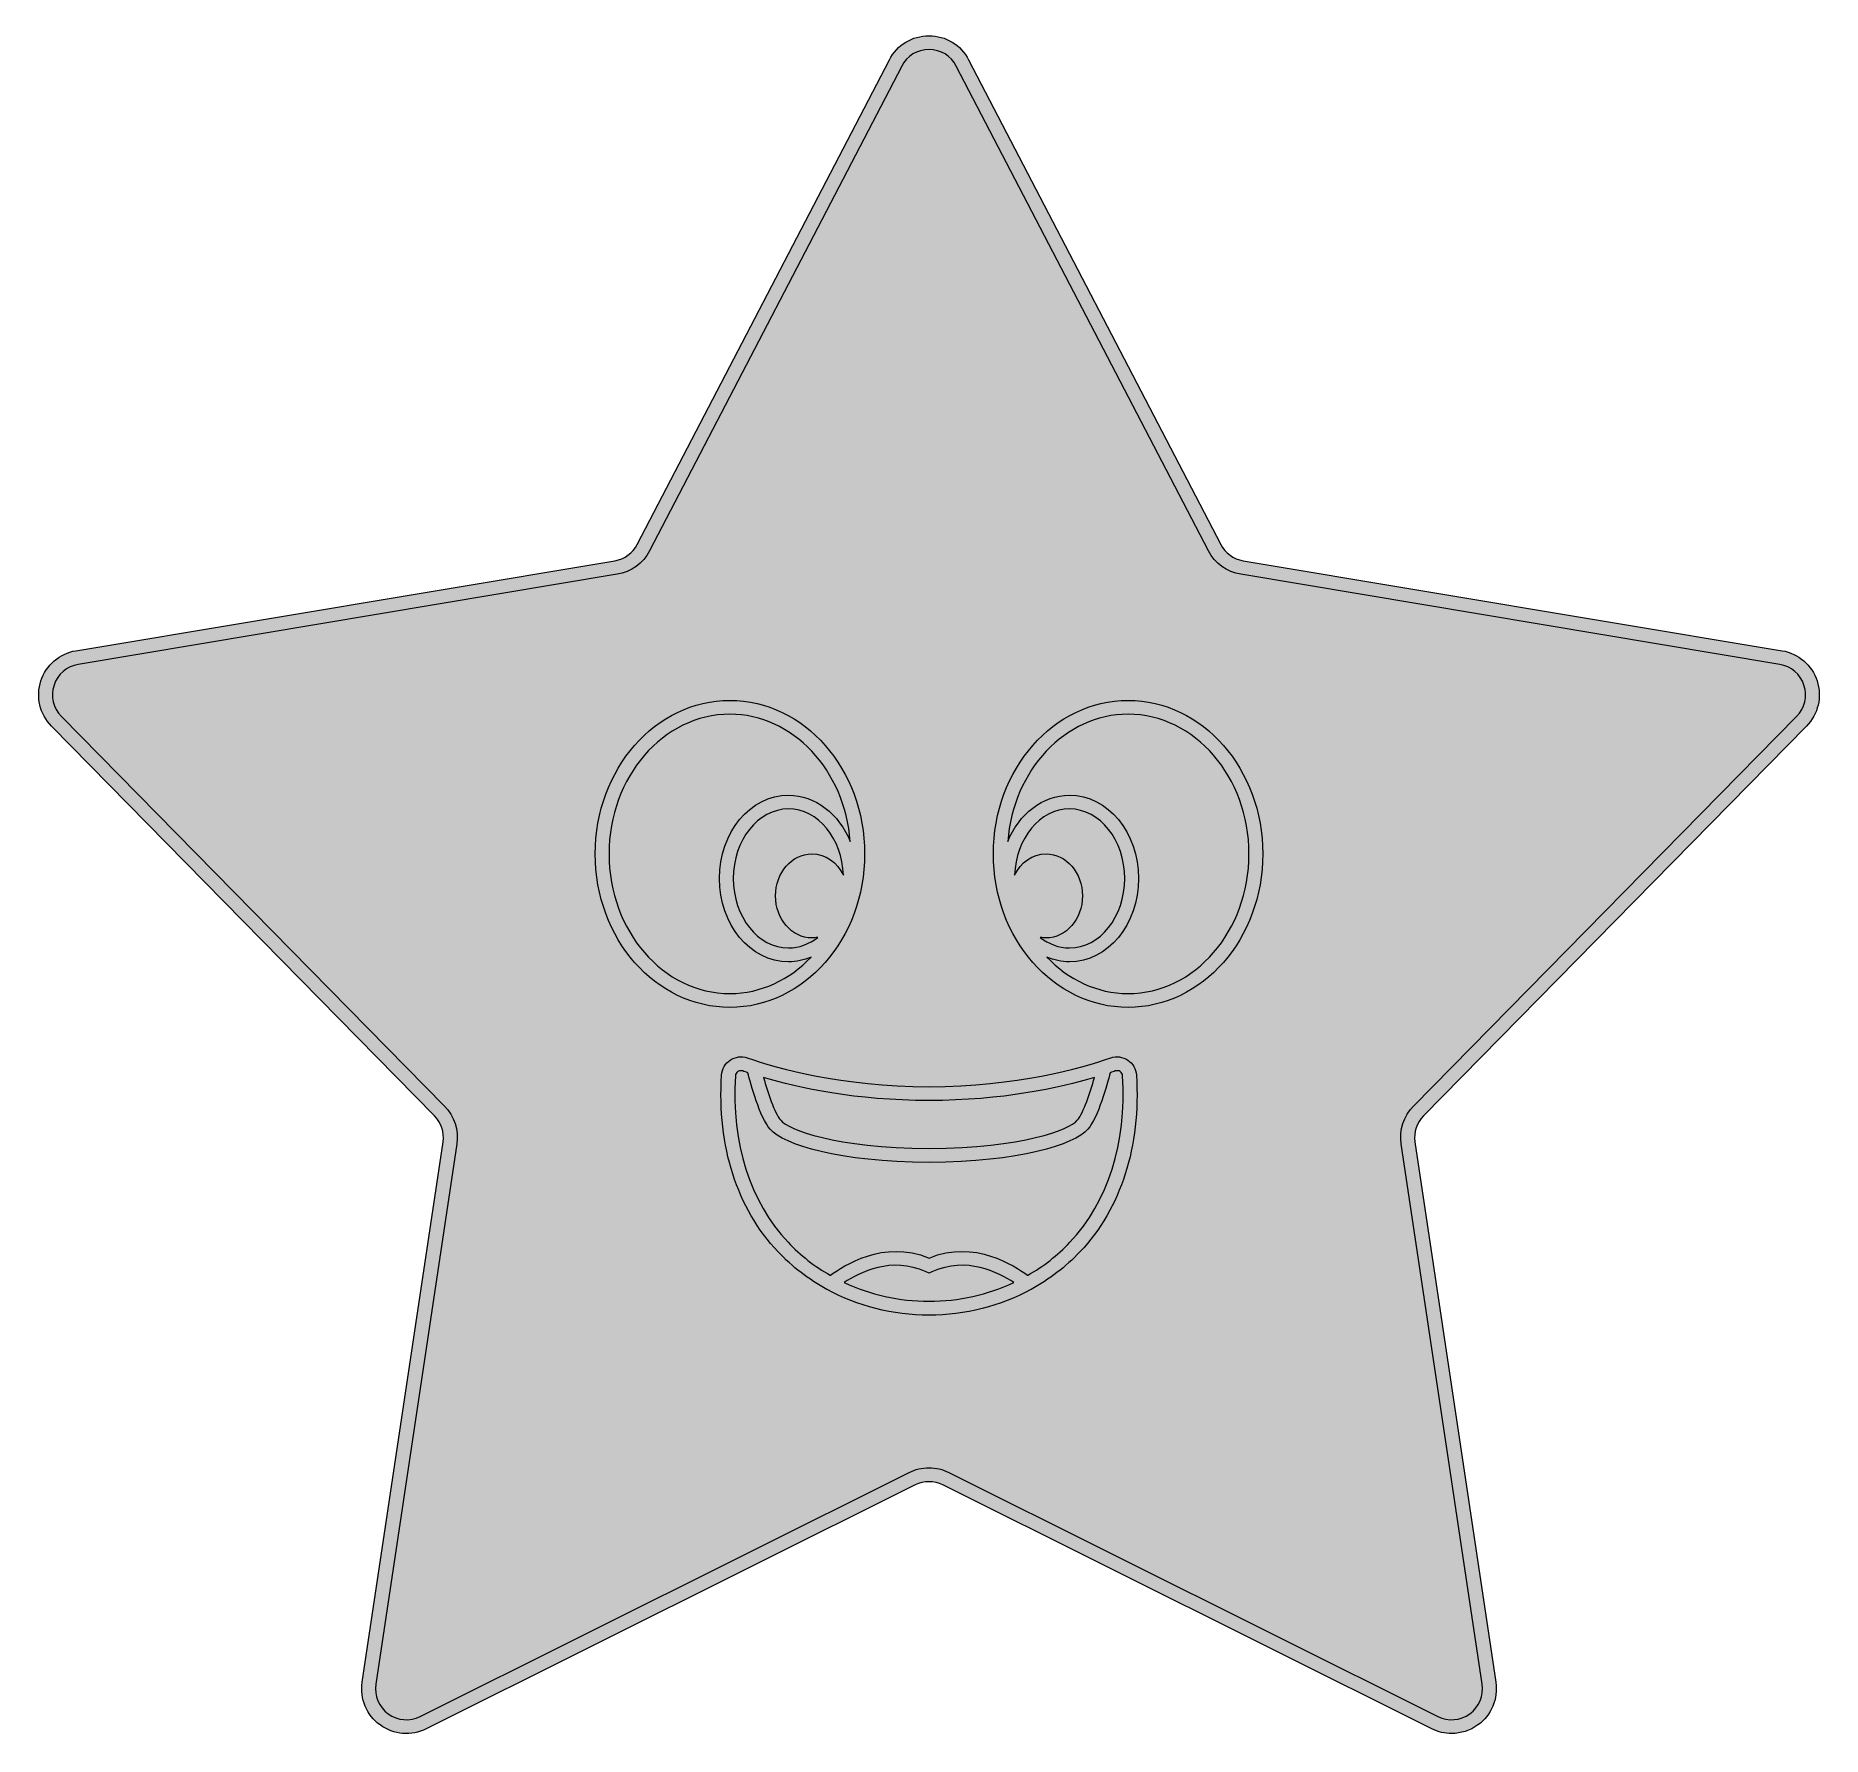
# Model space of a CAD drawing. Header units: inches. Extents: x 0.39 to 3.61, y -3.38 to -0.31.
import ezdxf

# ---------------------------------------------------------------- set-up
doc = ezdxf.new("R2010")
doc.units = ezdxf.units.IN
doc.header["$MEASUREMENT"] = 0
doc.layers.add('Engrave', color=7, linetype='Continuous', lineweight=0)

msp = doc.modelspace()

# ---------------------------------------------------------------- hatches: boundary and pattern name
at = {"layer": 'Engrave', "true_color": 0xf8e0c5, "transparency": 33554687}
h = msp.add_hatch(color=254, dxfattribs=at)
h.dxf.hatch_style = 2
edge = h.paths.add_edge_path()
edge.add_spline(control_points=[(3.5847, -1.5603), (3.6059, -1.5388), (3.6133, -1.5076), (3.6039, -1.4788), (3.5946, -1.4501), (3.5703, -1.4292), (3.5406, -1.4242), (3.5406, -1.4242), (2.5672, -1.2616), (2.5672, -1.2616), (2.55, -1.2587), (2.535, -1.2478), (2.527, -1.2324), (2.527, -1.2324), (2.0715, -0.3569), (2.0715, -0.3569), (2.0576, -0.3302), (2.0302, -0.3135), (2, -0.3135), (1.9698, -0.3135), (1.9424, -0.3302), (1.9285, -0.3569), (1.9285, -0.3569), (1.473, -1.2324), (1.473, -1.2324), (1.465, -1.2478), (1.45, -1.2587), (1.4328, -1.2616), (1.4328, -1.2616), (0.4594, -1.4242), (0.4594, -1.4242), (0.4297, -1.4292), (0.4054, -1.4501), (0.3961, -1.4788), (0.3867, -1.5075), (0.3941, -1.5388), (0.4152, -1.5603), (0.4152, -1.5603), (1.1071, -2.264), (1.1071, -2.264), (1.1193, -2.2764), (1.125, -2.2941), (1.1225, -2.3112), (1.1225, -2.3112), (0.9764, -3.2872), (0.9764, -3.2872), (0.9719, -3.3171), (0.9843, -3.3467), (1.0087, -3.3644), (1.0331, -3.3821), (1.0651, -3.3848), (1.0921, -3.3713), (1.0921, -3.3713), (1.9752, -2.9308), (1.9752, -2.9308), (1.9906, -2.9231), (2.0095, -2.9231), (2.0248, -2.9308), (2.0248, -2.9308), (2.9079, -3.3713), (2.9079, -3.3713), (2.9194, -3.377), (2.9317, -3.3798), (2.9439, -3.3798), (2.9606, -3.3798), (2.9772, -3.3746), (2.9913, -3.3644), (3.0157, -3.3467), (3.0281, -3.3171), (3.0236, -3.2872), (3.0236, -3.2872), (2.8775, -2.3112), (2.8775, -2.3112), (2.875, -2.2941), (2.8807, -2.2764), (2.8929, -2.264), (2.8929, -2.264), (3.5847, -1.5603), (3.5847, -1.5603)], knot_values=[0, 0, 0, 0, 1, 1, 1, 2, 2, 2, 3, 3, 3, 4, 4, 4, 5, 5, 5, 6, 6, 6, 7, 7, 7, 8, 8, 8, 9, 9, 9, 10, 10, 10, 11, 11, 11, 12, 12, 12, 13, 13, 13, 14, 14, 14, 15, 15, 15, 16, 16, 16, 17, 17, 17, 18, 18, 18, 19, 19, 19, 20, 20, 20, 21, 21, 21, 22, 22, 22, 23, 23, 23, 24, 24, 24, 25, 25, 25, 26, 26, 26, 26], degree=3, periodic=0)
at = {"layer": 'Engrave', "true_color": 0x333333, "transparency": 33554687}
h = msp.add_hatch(color=250, dxfattribs=at)
h.dxf.hatch_style = 2
edge = h.paths.add_edge_path()
edge.add_spline(control_points=[(2.2544, -2.4927), (2.2322, -2.5162), (2.2065, -2.5362), (2.1783, -2.5523), (2.1783, -2.5523), (2.1781, -2.5521), (2.1781, -2.5521), (2.1544, -2.5357), (2.0832, -2.4864), (2, -2.5211), (1.9168, -2.4864), (1.8456, -2.5357), (1.822, -2.5521), (1.822, -2.5521), (1.8217, -2.5523), (1.8217, -2.5523), (1.7935, -2.5362), (1.7678, -2.5162), (1.7456, -2.4927), (1.676, -2.4188), (1.643, -2.3148), (1.6503, -2.1921), (1.6505, -2.1889), (1.6522, -2.1861), (1.6548, -2.1843), (1.6565, -2.1832), (1.6584, -2.1827), (1.6603, -2.1827), (1.6614, -2.1827), (1.6625, -2.1828), (1.6636, -2.1832), (1.6666, -2.1843), (1.6698, -2.1853), (1.673, -2.1864), (1.6782, -2.2075), (1.694, -2.2662), (1.7133, -2.2885), (1.7377, -2.3167), (1.8378, -2.3475), (2.0001, -2.3485), (2.1622, -2.3475), (2.2623, -2.3167), (2.2867, -2.2885), (2.306, -2.2662), (2.3218, -2.2075), (2.327, -2.1864), (2.3302, -2.1853), (2.3335, -2.1843), (2.3364, -2.1832), (2.3394, -2.1822), (2.3426, -2.1826), (2.3452, -2.1843), (2.3478, -2.1861), (2.3495, -2.1889), (2.3497, -2.1921), (2.357, -2.3148), (2.324, -2.4188), (2.2544, -2.4927)], knot_values=[0, 0, 0, 0, 1, 1, 1, 2, 2, 2, 3, 3, 3, 4, 4, 4, 5, 5, 5, 6, 6, 6, 7, 7, 7, 8, 8, 8, 9, 9, 9, 10, 10, 10, 11, 11, 11, 12, 12, 12, 13, 13, 13, 14, 14, 14, 15, 15, 15, 16, 16, 16, 17, 17, 17, 18, 18, 18, 19, 19, 19, 19], degree=3, periodic=0)
edge = h.paths.add_edge_path()
edge.add_spline(control_points=[(2, -2.5992), (1.9461, -2.5992), (1.8937, -2.5873), (1.8469, -2.5654), (1.8748, -2.5474), (1.9319, -2.5174), (1.9948, -2.5461), (1.9948, -2.5461), (2, -2.5485), (2, -2.5485), (2, -2.5485), (2.0052, -2.5461), (2.0052, -2.5461), (2.0681, -2.5174), (2.1252, -2.5474), (2.1531, -2.5654), (2.1063, -2.5873), (2.0539, -2.5992), (2, -2.5992)], knot_values=[0, 0, 0, 0, 1, 1, 1, 2, 2, 2, 3, 3, 3, 4, 4, 4, 5, 5, 5, 6, 6, 6, 6], degree=3, periodic=0)
edge = h.paths.add_edge_path()
edge.add_spline(control_points=[(1.9999, -2.2366), (2.1323, -2.2366), (2.2351, -2.214), (2.2988, -2.1953), (2.2915, -2.2217), (2.2795, -2.2586), (2.2678, -2.2722), (2.2537, -2.2885), (2.1696, -2.3224), (2.0001, -2.3235), (1.8304, -2.3224), (1.7463, -2.2885), (1.7322, -2.2722), (1.7205, -2.2587), (1.7085, -2.2218), (1.7012, -2.1953), (1.7649, -2.214), (1.8675, -2.2366), (1.9999, -2.2366)], knot_values=[0, 0, 0, 0, 1, 1, 1, 2, 2, 2, 3, 3, 3, 4, 4, 4, 5, 5, 5, 6, 6, 6, 6], degree=3, periodic=0)
edge = h.paths.add_edge_path()
edge.add_spline(control_points=[(2.359, -2.1635), (2.3498, -2.1574), (2.3385, -2.156), (2.3281, -2.1597), (2.2738, -2.1787), (2.1591, -2.2108), (2, -2.2116), (1.8409, -2.2108), (1.7262, -2.1787), (1.6719, -2.1597), (1.6615, -2.156), (1.6502, -2.1574), (1.641, -2.1635), (1.6317, -2.1697), (1.626, -2.1795), (1.6254, -2.1906), (1.6176, -2.3204), (1.6529, -2.4308), (1.7274, -2.5098), (1.753, -2.537), (1.7829, -2.5598), (1.8157, -2.5777), (1.8157, -2.5777), (1.8159, -2.5779), (1.8159, -2.5779), (1.871, -2.6079), (1.9344, -2.6242), (2, -2.6242), (2.0655, -2.6242), (2.1289, -2.6079), (2.1839, -2.578), (2.184, -2.5779), (2.1842, -2.5779), (2.1843, -2.5778), (2.2171, -2.5597), (2.247, -2.537), (2.2726, -2.5099), (2.3471, -2.4308), (2.3824, -2.3204), (2.3746, -2.1906), (2.374, -2.1795), (2.3683, -2.1697), (2.359, -2.1635)], knot_values=[0, 0, 0, 0, 1, 1, 1, 2, 2, 2, 3, 3, 3, 4, 4, 4, 5, 5, 5, 6, 6, 6, 7, 7, 7, 8, 8, 8, 9, 9, 9, 10, 10, 10, 11, 11, 11, 12, 12, 12, 13, 13, 13, 14, 14, 14, 14], degree=3, periodic=0)
edge = h.paths.add_edge_path()
edge.add_spline(control_points=[(2.3596, -2.0434), (2.3032, -2.0434), (2.2518, -2.0184), (2.213, -1.9777), (2.2258, -1.983), (2.2395, -1.9861), (2.2538, -1.9861), (2.3226, -1.9861), (2.3785, -1.9186), (2.3785, -1.8356), (2.3785, -1.7526), (2.3226, -1.6851), (2.2538, -1.6851), (2.2049, -1.6851), (2.1626, -1.7193), (2.1422, -1.7689), (2.152, -1.6402), (2.2457, -1.5389), (2.3596, -1.5389), (2.48, -1.5389), (2.5779, -1.6521), (2.5779, -1.7912), (2.5779, -1.9303), (2.48, -2.0434), (2.3596, -2.0434)], knot_values=[0, 0, 0, 0, 1, 1, 1, 2, 2, 2, 3, 3, 3, 4, 4, 4, 5, 5, 5, 6, 6, 6, 7, 7, 7, 8, 8, 8, 8], degree=3, periodic=0)
edge = h.paths.add_edge_path()
edge.add_spline(control_points=[(2.201, -1.9419), (2.2045, -1.9425), (2.208, -1.9429), (2.2115, -1.9429), (2.2478, -1.9429), (2.2772, -1.909), (2.2772, -1.8671), (2.2772, -1.8252), (2.2478, -1.7912), (2.2115, -1.7912), (2.187, -1.7912), (2.1656, -1.8068), (2.1544, -1.8298), (2.1568, -1.7633), (2.2004, -1.71), (2.2538, -1.71), (2.3088, -1.71), (2.3535, -1.7664), (2.3535, -1.8356), (2.3535, -1.9048), (2.3088, -1.9611), (2.2538, -1.9611), (2.2344, -1.9611), (2.2164, -1.954), (2.201, -1.9419)], knot_values=[0, 0, 0, 0, 1, 1, 1, 2, 2, 2, 3, 3, 3, 4, 4, 4, 5, 5, 5, 6, 6, 6, 7, 7, 7, 8, 8, 8, 8], degree=3, periodic=0)
edge = h.paths.add_edge_path()
edge.add_spline(control_points=[(2.3596, -1.5139), (2.2254, -1.5139), (2.1162, -1.6383), (2.1162, -1.7912), (2.1162, -1.9441), (2.2254, -2.0685), (2.3596, -2.0685), (2.4938, -2.0685), (2.6029, -1.9441), (2.6029, -1.7912), (2.6029, -1.6383), (2.4938, -1.5139), (2.3596, -1.5139)], knot_values=[0, 0, 0, 0, 1, 1, 1, 2, 2, 2, 3, 3, 3, 4, 4, 4, 4], degree=3, periodic=0)
edge = h.paths.add_edge_path()
edge.add_spline(control_points=[(1.4221, -1.7912), (1.4221, -1.6521), (1.52, -1.5389), (1.6404, -1.5389), (1.7543, -1.5389), (1.848, -1.6402), (1.8578, -1.7689), (1.8374, -1.7193), (1.7951, -1.6851), (1.7462, -1.6851), (1.6774, -1.6851), (1.6215, -1.7526), (1.6215, -1.8356), (1.6215, -1.9186), (1.6774, -1.9861), (1.7462, -1.9861), (1.7605, -1.9861), (1.7742, -1.983), (1.787, -1.9777), (1.7482, -2.0184), (1.6968, -2.0434), (1.6404, -2.0434), (1.52, -2.0434), (1.4221, -1.9303), (1.4221, -1.7912)], knot_values=[0, 0, 0, 0, 1, 1, 1, 2, 2, 2, 3, 3, 3, 4, 4, 4, 5, 5, 5, 6, 6, 6, 7, 7, 7, 8, 8, 8, 8], degree=3, periodic=0)
edge = h.paths.add_edge_path()
edge.add_spline(control_points=[(1.7885, -1.7912), (1.7522, -1.7912), (1.7228, -1.8252), (1.7228, -1.8671), (1.7228, -1.909), (1.7522, -1.9429), (1.7885, -1.9429), (1.792, -1.9429), (1.7955, -1.9425), (1.799, -1.9419), (1.7836, -1.954), (1.7656, -1.9611), (1.7462, -1.9611), (1.6912, -1.9611), (1.6465, -1.9048), (1.6465, -1.8356), (1.6465, -1.7664), (1.6912, -1.71), (1.7462, -1.71), (1.7996, -1.71), (1.8432, -1.7633), (1.8456, -1.8298), (1.8344, -1.8068), (1.813, -1.7912), (1.7885, -1.7912)], knot_values=[0, 0, 0, 0, 1, 1, 1, 2, 2, 2, 3, 3, 3, 4, 4, 4, 5, 5, 5, 6, 6, 6, 7, 7, 7, 8, 8, 8, 8], degree=3, periodic=0)
edge = h.paths.add_edge_path()
edge.add_spline(control_points=[(1.8838, -1.7912), (1.8838, -1.6383), (1.7746, -1.5139), (1.6404, -1.5139), (1.5062, -1.5139), (1.3971, -1.6383), (1.3971, -1.7912), (1.3971, -1.9441), (1.5062, -2.0685), (1.6404, -2.0685), (1.7746, -2.0685), (1.8838, -1.9441), (1.8838, -1.7912)], knot_values=[0, 0, 0, 0, 1, 1, 1, 2, 2, 2, 3, 3, 3, 4, 4, 4, 4], degree=3, periodic=0)
edge = h.paths.add_edge_path()
edge.add_spline(control_points=[(2.8528, -2.3149), (2.8528, -2.3149), (2.9989, -3.2909), (2.9989, -3.2909), (3.002, -3.3118), (2.9937, -3.3317), (2.9766, -3.3442), (2.9595, -3.3566), (2.938, -3.3584), (2.9191, -3.3489), (2.9191, -3.3489), (2.036, -2.9084), (2.036, -2.9084), (2.0248, -2.9028), (2.0124, -2.8999), (2, -2.8999), (1.9876, -2.8999), (1.9752, -2.9028), (1.964, -2.9084), (1.964, -2.9084), (1.0809, -3.3489), (1.0809, -3.3489), (1.062, -3.3584), (1.0405, -3.3566), (1.0234, -3.3442), (1.0063, -3.3317), (0.998, -3.3118), (1.0011, -3.2909), (1.0011, -3.2909), (1.1472, -2.3149), (1.1472, -2.3149), (1.1509, -2.29), (1.1426, -2.2644), (1.1249, -2.2465), (1.1249, -2.2465), (0.4331, -1.5428), (0.4331, -1.5428), (0.4183, -1.5277), (0.4133, -1.5067), (0.4198, -1.4866), (0.4264, -1.4665), (0.4427, -1.4524), (0.4636, -1.4489), (0.4636, -1.4489), (1.4369, -1.2862), (1.4369, -1.2862), (1.4618, -1.2821), (1.4836, -1.2663), (1.4952, -1.2439), (1.4952, -1.2439), (1.9507, -0.3685), (1.9507, -0.3685), (1.9604, -0.3497), (1.9789, -0.3385), (2, -0.3385), (2.0211, -0.3385), (2.0396, -0.3497), (2.0493, -0.3685), (2.0493, -0.3685), (2.5048, -1.2439), (2.5048, -1.2439), (2.5164, -1.2663), (2.5382, -1.2821), (2.5631, -1.2862), (2.5631, -1.2862), (3.5364, -1.4489), (3.5364, -1.4489), (3.5573, -1.4524), (3.5736, -1.4665), (3.5802, -1.4866), (3.5867, -1.5067), (3.5817, -1.5277), (3.5669, -1.5428), (3.5669, -1.5428), (2.8751, -2.2465), (2.8751, -2.2465), (2.8574, -2.2644), (2.8491, -2.29), (2.8528, -2.3149)], knot_values=[0, 0, 0, 0, 1, 1, 1, 2, 2, 2, 3, 3, 3, 4, 4, 4, 5, 5, 5, 6, 6, 6, 7, 7, 7, 8, 8, 8, 9, 9, 9, 10, 10, 10, 11, 11, 11, 12, 12, 12, 13, 13, 13, 14, 14, 14, 15, 15, 15, 16, 16, 16, 17, 17, 17, 18, 18, 18, 19, 19, 19, 20, 20, 20, 21, 21, 21, 22, 22, 22, 23, 23, 23, 24, 24, 24, 25, 25, 25, 26, 26, 26, 26], degree=3, periodic=0)
edge = h.paths.add_edge_path()
edge.add_spline(control_points=[(3.5847, -1.5603), (3.6059, -1.5388), (3.6133, -1.5076), (3.6039, -1.4788), (3.5946, -1.4501), (3.5703, -1.4292), (3.5406, -1.4242), (3.5406, -1.4242), (2.5672, -1.2616), (2.5672, -1.2616), (2.55, -1.2587), (2.535, -1.2478), (2.527, -1.2324), (2.527, -1.2324), (2.0715, -0.3569), (2.0715, -0.3569), (2.0576, -0.3302), (2.0302, -0.3135), (2, -0.3135), (1.9698, -0.3135), (1.9424, -0.3302), (1.9285, -0.3569), (1.9285, -0.3569), (1.473, -1.2324), (1.473, -1.2324), (1.465, -1.2478), (1.45, -1.2587), (1.4328, -1.2616), (1.4328, -1.2616), (0.4594, -1.4242), (0.4594, -1.4242), (0.4297, -1.4292), (0.4054, -1.4501), (0.3961, -1.4788), (0.3867, -1.5075), (0.3941, -1.5388), (0.4152, -1.5603), (0.4152, -1.5603), (1.1071, -2.264), (1.1071, -2.264), (1.1193, -2.2764), (1.125, -2.2941), (1.1225, -2.3112), (1.1225, -2.3112), (0.9764, -3.2872), (0.9764, -3.2872), (0.9719, -3.3171), (0.9843, -3.3467), (1.0087, -3.3644), (1.0331, -3.3821), (1.0651, -3.3848), (1.0921, -3.3713), (1.0921, -3.3713), (1.9752, -2.9308), (1.9752, -2.9308), (1.9906, -2.9231), (2.0095, -2.9231), (2.0248, -2.9308), (2.0248, -2.9308), (2.9079, -3.3713), (2.9079, -3.3713), (2.9194, -3.377), (2.9317, -3.3798), (2.9439, -3.3798), (2.9606, -3.3798), (2.9772, -3.3746), (2.9913, -3.3644), (3.0157, -3.3467), (3.0281, -3.3171), (3.0236, -3.2872), (3.0236, -3.2872), (2.8775, -2.3112), (2.8775, -2.3112), (2.875, -2.2941), (2.8807, -2.2764), (2.8929, -2.264), (2.8929, -2.264), (3.5847, -1.5603), (3.5847, -1.5603)], knot_values=[0, 0, 0, 0, 1, 1, 1, 2, 2, 2, 3, 3, 3, 4, 4, 4, 5, 5, 5, 6, 6, 6, 7, 7, 7, 8, 8, 8, 9, 9, 9, 10, 10, 10, 11, 11, 11, 12, 12, 12, 13, 13, 13, 14, 14, 14, 15, 15, 15, 16, 16, 16, 17, 17, 17, 18, 18, 18, 19, 19, 19, 20, 20, 20, 21, 21, 21, 22, 22, 22, 23, 23, 23, 24, 24, 24, 25, 25, 25, 26, 26, 26, 26], degree=3, periodic=0)

# ---------------------------------------------------------------- linework, layer by layer
at = {"layer": 'Engrave'}
for points, knots in [([(3.5847, -1.5603), (3.6059, -1.5388), (3.6133, -1.5076), (3.6039, -1.4788), (3.5946, -1.4501), (3.5703, -1.4292), (3.5406, -1.4242), (3.5406, -1.4242), (2.5672, -1.2616), (2.5672, -1.2616), (2.55, -1.2587), (2.535, -1.2478), (2.527, -1.2324), (2.527, -1.2324), (2.0715, -0.3569), (2.0715, -0.3569), (2.0576, -0.3302), (2.0302, -0.3135), (2, -0.3135), (1.9698, -0.3135), (1.9424, -0.3302), (1.9285, -0.3569), (1.9285, -0.3569), (1.473, -1.2324), (1.473, -1.2324), (1.465, -1.2478), (1.45, -1.2587), (1.4328, -1.2616), (1.4328, -1.2616), (0.4594, -1.4242), (0.4594, -1.4242), (0.4297, -1.4292), (0.4054, -1.4501), (0.3961, -1.4788), (0.3867, -1.5075), (0.3941, -1.5388), (0.4152, -1.5603), (0.4152, -1.5603), (1.1071, -2.264), (1.1071, -2.264), (1.1193, -2.2764), (1.125, -2.2941), (1.1225, -2.3112), (1.1225, -2.3112), (0.9764, -3.2872), (0.9764, -3.2872), (0.9719, -3.3171), (0.9843, -3.3467), (1.0087, -3.3644), (1.0331, -3.3821), (1.0651, -3.3848), (1.0921, -3.3713), (1.0921, -3.3713), (1.9752, -2.9308), (1.9752, -2.9308), (1.9906, -2.9231), (2.0095, -2.9231), (2.0248, -2.9308), (2.0248, -2.9308), (2.9079, -3.3713), (2.9079, -3.3713), (2.9194, -3.377), (2.9317, -3.3798), (2.9439, -3.3798), (2.9606, -3.3798), (2.9772, -3.3746), (2.9913, -3.3644), (3.0157, -3.3467), (3.0281, -3.3171), (3.0236, -3.2872), (3.0236, -3.2872), (2.8775, -2.3112), (2.8775, -2.3112), (2.875, -2.2941), (2.8807, -2.2764), (2.8929, -2.264), (2.8929, -2.264), (3.5847, -1.5603), (3.5847, -1.5603)], [0, 0, 0, 0, 1, 1, 1, 2, 2, 2, 3, 3, 3, 4, 4, 4, 5, 5, 5, 6, 6, 6, 7, 7, 7, 8, 8, 8, 9, 9, 9, 10, 10, 10, 11, 11, 11, 12, 12, 12, 13, 13, 13, 14, 14, 14, 15, 15, 15, 16, 16, 16, 17, 17, 17, 18, 18, 18, 19, 19, 19, 20, 20, 20, 21, 21, 21, 22, 22, 22, 23, 23, 23, 24, 24, 24, 25, 25, 25, 26, 26, 26, 26]), ([(3.5847, -1.5603), (3.6059, -1.5388), (3.6133, -1.5076), (3.6039, -1.4788), (3.5946, -1.4501), (3.5703, -1.4292), (3.5406, -1.4242), (3.5406, -1.4242), (2.5672, -1.2616), (2.5672, -1.2616), (2.55, -1.2587), (2.535, -1.2478), (2.527, -1.2324), (2.527, -1.2324), (2.0715, -0.3569), (2.0715, -0.3569), (2.0576, -0.3302), (2.0302, -0.3135), (2, -0.3135), (1.9698, -0.3135), (1.9424, -0.3302), (1.9285, -0.3569), (1.9285, -0.3569), (1.473, -1.2324), (1.473, -1.2324), (1.465, -1.2478), (1.45, -1.2587), (1.4328, -1.2616), (1.4328, -1.2616), (0.4594, -1.4242), (0.4594, -1.4242), (0.4297, -1.4292), (0.4054, -1.4501), (0.3961, -1.4788), (0.3867, -1.5075), (0.3941, -1.5388), (0.4152, -1.5603), (0.4152, -1.5603), (1.1071, -2.264), (1.1071, -2.264), (1.1193, -2.2764), (1.125, -2.2941), (1.1225, -2.3112), (1.1225, -2.3112), (0.9764, -3.2872), (0.9764, -3.2872), (0.9719, -3.3171), (0.9843, -3.3467), (1.0087, -3.3644), (1.0331, -3.3821), (1.0651, -3.3848), (1.0921, -3.3713), (1.0921, -3.3713), (1.9752, -2.9308), (1.9752, -2.9308), (1.9906, -2.9231), (2.0095, -2.9231), (2.0248, -2.9308), (2.0248, -2.9308), (2.9079, -3.3713), (2.9079, -3.3713), (2.9194, -3.377), (2.9317, -3.3798), (2.9439, -3.3798), (2.9606, -3.3798), (2.9772, -3.3746), (2.9913, -3.3644), (3.0157, -3.3467), (3.0281, -3.3171), (3.0236, -3.2872), (3.0236, -3.2872), (2.8775, -2.3112), (2.8775, -2.3112), (2.875, -2.2941), (2.8807, -2.2764), (2.8929, -2.264), (2.8929, -2.264), (3.5847, -1.5603), (3.5847, -1.5603)], [0, 0, 0, 0, 1, 1, 1, 2, 2, 2, 3, 3, 3, 4, 4, 4, 5, 5, 5, 6, 6, 6, 7, 7, 7, 8, 8, 8, 9, 9, 9, 10, 10, 10, 11, 11, 11, 12, 12, 12, 13, 13, 13, 14, 14, 14, 15, 15, 15, 16, 16, 16, 17, 17, 17, 18, 18, 18, 19, 19, 19, 20, 20, 20, 21, 21, 21, 22, 22, 22, 23, 23, 23, 24, 24, 24, 25, 25, 25, 26, 26, 26, 26]), ([(2.8528, -2.3149), (2.8528, -2.3149), (2.9989, -3.2909), (2.9989, -3.2909), (3.002, -3.3118), (2.9937, -3.3317), (2.9766, -3.3442), (2.9595, -3.3566), (2.938, -3.3584), (2.9191, -3.3489), (2.9191, -3.3489), (2.036, -2.9084), (2.036, -2.9084), (2.0248, -2.9028), (2.0124, -2.8999), (2, -2.8999), (1.9876, -2.8999), (1.9752, -2.9028), (1.964, -2.9084), (1.964, -2.9084), (1.0809, -3.3489), (1.0809, -3.3489), (1.062, -3.3584), (1.0405, -3.3566), (1.0234, -3.3442), (1.0063, -3.3317), (0.998, -3.3118), (1.0011, -3.2909), (1.0011, -3.2909), (1.1472, -2.3149), (1.1472, -2.3149), (1.1509, -2.29), (1.1426, -2.2644), (1.1249, -2.2465), (1.1249, -2.2465), (0.4331, -1.5428), (0.4331, -1.5428), (0.4183, -1.5277), (0.4133, -1.5067), (0.4198, -1.4866), (0.4264, -1.4665), (0.4427, -1.4524), (0.4636, -1.4489), (0.4636, -1.4489), (1.4369, -1.2862), (1.4369, -1.2862), (1.4618, -1.2821), (1.4836, -1.2663), (1.4952, -1.2439), (1.4952, -1.2439), (1.9507, -0.3685), (1.9507, -0.3685), (1.9604, -0.3497), (1.9789, -0.3385), (2, -0.3385), (2.0211, -0.3385), (2.0396, -0.3497), (2.0493, -0.3685), (2.0493, -0.3685), (2.5048, -1.2439), (2.5048, -1.2439), (2.5164, -1.2663), (2.5382, -1.2821), (2.5631, -1.2862), (2.5631, -1.2862), (3.5364, -1.4489), (3.5364, -1.4489), (3.5573, -1.4524), (3.5736, -1.4665), (3.5802, -1.4866), (3.5867, -1.5067), (3.5817, -1.5277), (3.5669, -1.5428), (3.5669, -1.5428), (2.8751, -2.2465), (2.8751, -2.2465), (2.8574, -2.2644), (2.8491, -2.29), (2.8528, -2.3149)], [0, 0, 0, 0, 1, 1, 1, 2, 2, 2, 3, 3, 3, 4, 4, 4, 5, 5, 5, 6, 6, 6, 7, 7, 7, 8, 8, 8, 9, 9, 9, 10, 10, 10, 11, 11, 11, 12, 12, 12, 13, 13, 13, 14, 14, 14, 15, 15, 15, 16, 16, 16, 17, 17, 17, 18, 18, 18, 19, 19, 19, 20, 20, 20, 21, 21, 21, 22, 22, 22, 23, 23, 23, 24, 24, 24, 25, 25, 25, 26, 26, 26, 26]), ([(1.8838, -1.7912), (1.8838, -1.6383), (1.7746, -1.5139), (1.6404, -1.5139), (1.5062, -1.5139), (1.3971, -1.6383), (1.3971, -1.7912), (1.3971, -1.9441), (1.5062, -2.0685), (1.6404, -2.0685), (1.7746, -2.0685), (1.8838, -1.9441), (1.8838, -1.7912)], [0, 0, 0, 0, 1, 1, 1, 2, 2, 2, 3, 3, 3, 4, 4, 4, 4]), ([(2.3596, -1.5139), (2.2254, -1.5139), (2.1162, -1.6383), (2.1162, -1.7912), (2.1162, -1.9441), (2.2254, -2.0685), (2.3596, -2.0685), (2.4938, -2.0685), (2.6029, -1.9441), (2.6029, -1.7912), (2.6029, -1.6383), (2.4938, -1.5139), (2.3596, -1.5139)], [0, 0, 0, 0, 1, 1, 1, 2, 2, 2, 3, 3, 3, 4, 4, 4, 4]), ([(1.4221, -1.7912), (1.4221, -1.6521), (1.52, -1.5389), (1.6404, -1.5389), (1.7543, -1.5389), (1.848, -1.6402), (1.8578, -1.7689), (1.8374, -1.7193), (1.7951, -1.6851), (1.7462, -1.6851), (1.6774, -1.6851), (1.6215, -1.7526), (1.6215, -1.8356), (1.6215, -1.9186), (1.6774, -1.9861), (1.7462, -1.9861), (1.7605, -1.9861), (1.7742, -1.983), (1.787, -1.9777), (1.7482, -2.0184), (1.6968, -2.0434), (1.6404, -2.0434), (1.52, -2.0434), (1.4221, -1.9303), (1.4221, -1.7912)], [0, 0, 0, 0, 1, 1, 1, 2, 2, 2, 3, 3, 3, 4, 4, 4, 5, 5, 5, 6, 6, 6, 7, 7, 7, 8, 8, 8, 8]), ([(2.3596, -2.0434), (2.3032, -2.0434), (2.2518, -2.0184), (2.213, -1.9777), (2.2258, -1.983), (2.2395, -1.9861), (2.2538, -1.9861), (2.3226, -1.9861), (2.3785, -1.9186), (2.3785, -1.8356), (2.3785, -1.7526), (2.3226, -1.6851), (2.2538, -1.6851), (2.2049, -1.6851), (2.1626, -1.7193), (2.1422, -1.7689), (2.152, -1.6402), (2.2457, -1.5389), (2.3596, -1.5389), (2.48, -1.5389), (2.5779, -1.6521), (2.5779, -1.7912), (2.5779, -1.9303), (2.48, -2.0434), (2.3596, -2.0434)], [0, 0, 0, 0, 1, 1, 1, 2, 2, 2, 3, 3, 3, 4, 4, 4, 5, 5, 5, 6, 6, 6, 7, 7, 7, 8, 8, 8, 8]), ([(1.7885, -1.7912), (1.7522, -1.7912), (1.7228, -1.8252), (1.7228, -1.8671), (1.7228, -1.909), (1.7522, -1.9429), (1.7885, -1.9429), (1.792, -1.9429), (1.7955, -1.9425), (1.799, -1.9419), (1.7836, -1.954), (1.7656, -1.9611), (1.7462, -1.9611), (1.6912, -1.9611), (1.6465, -1.9048), (1.6465, -1.8356), (1.6465, -1.7664), (1.6912, -1.71), (1.7462, -1.71), (1.7996, -1.71), (1.8432, -1.7633), (1.8456, -1.8298), (1.8344, -1.8068), (1.813, -1.7912), (1.7885, -1.7912)], [0, 0, 0, 0, 1, 1, 1, 2, 2, 2, 3, 3, 3, 4, 4, 4, 5, 5, 5, 6, 6, 6, 7, 7, 7, 8, 8, 8, 8]), ([(2.201, -1.9419), (2.2045, -1.9425), (2.208, -1.9429), (2.2115, -1.9429), (2.2478, -1.9429), (2.2772, -1.909), (2.2772, -1.8671), (2.2772, -1.8252), (2.2478, -1.7912), (2.2115, -1.7912), (2.187, -1.7912), (2.1656, -1.8068), (2.1544, -1.8298), (2.1568, -1.7633), (2.2004, -1.71), (2.2538, -1.71), (2.3088, -1.71), (2.3535, -1.7664), (2.3535, -1.8356), (2.3535, -1.9048), (2.3088, -1.9611), (2.2538, -1.9611), (2.2344, -1.9611), (2.2164, -1.954), (2.201, -1.9419)], [0, 0, 0, 0, 1, 1, 1, 2, 2, 2, 3, 3, 3, 4, 4, 4, 5, 5, 5, 6, 6, 6, 7, 7, 7, 8, 8, 8, 8]), ([(2.359, -2.1635), (2.3498, -2.1574), (2.3385, -2.156), (2.3281, -2.1597), (2.2738, -2.1787), (2.1591, -2.2108), (2, -2.2116), (1.8409, -2.2108), (1.7262, -2.1787), (1.6719, -2.1597), (1.6615, -2.156), (1.6502, -2.1574), (1.641, -2.1635), (1.6317, -2.1697), (1.626, -2.1795), (1.6254, -2.1906), (1.6176, -2.3204), (1.6529, -2.4308), (1.7274, -2.5098), (1.753, -2.537), (1.7829, -2.5598), (1.8157, -2.5777), (1.8157, -2.5777), (1.8159, -2.5779), (1.8159, -2.5779), (1.871, -2.6079), (1.9344, -2.6242), (2, -2.6242), (2.0655, -2.6242), (2.1289, -2.6079), (2.1839, -2.578), (2.184, -2.5779), (2.1842, -2.5779), (2.1843, -2.5778), (2.2171, -2.5597), (2.247, -2.537), (2.2726, -2.5099), (2.3471, -2.4308), (2.3824, -2.3204), (2.3746, -2.1906), (2.374, -2.1795), (2.3683, -2.1697), (2.359, -2.1635)], [0, 0, 0, 0, 1, 1, 1, 2, 2, 2, 3, 3, 3, 4, 4, 4, 5, 5, 5, 6, 6, 6, 7, 7, 7, 8, 8, 8, 9, 9, 9, 10, 10, 10, 11, 11, 11, 12, 12, 12, 13, 13, 13, 14, 14, 14, 14]), ([(2.2544, -2.4927), (2.2322, -2.5162), (2.2065, -2.5362), (2.1783, -2.5523), (2.1783, -2.5523), (2.1781, -2.5521), (2.1781, -2.5521), (2.1544, -2.5357), (2.0832, -2.4864), (2, -2.5211), (1.9168, -2.4864), (1.8456, -2.5357), (1.822, -2.5521), (1.822, -2.5521), (1.8217, -2.5523), (1.8217, -2.5523), (1.7935, -2.5362), (1.7678, -2.5162), (1.7456, -2.4927), (1.676, -2.4188), (1.643, -2.3148), (1.6503, -2.1921), (1.6505, -2.1889), (1.6522, -2.1861), (1.6548, -2.1843), (1.6565, -2.1832), (1.6584, -2.1827), (1.6603, -2.1827), (1.6614, -2.1827), (1.6625, -2.1828), (1.6636, -2.1832), (1.6666, -2.1843), (1.6698, -2.1853), (1.673, -2.1864), (1.6782, -2.2075), (1.694, -2.2662), (1.7133, -2.2885), (1.7377, -2.3167), (1.8378, -2.3475), (2.0001, -2.3485), (2.1622, -2.3475), (2.2623, -2.3167), (2.2867, -2.2885), (2.306, -2.2662), (2.3218, -2.2075), (2.327, -2.1864), (2.3302, -2.1853), (2.3335, -2.1843), (2.3364, -2.1832), (2.3394, -2.1822), (2.3426, -2.1826), (2.3452, -2.1843), (2.3478, -2.1861), (2.3495, -2.1889), (2.3497, -2.1921), (2.357, -2.3148), (2.324, -2.4188), (2.2544, -2.4927)], [0, 0, 0, 0, 1, 1, 1, 2, 2, 2, 3, 3, 3, 4, 4, 4, 5, 5, 5, 6, 6, 6, 7, 7, 7, 8, 8, 8, 9, 9, 9, 10, 10, 10, 11, 11, 11, 12, 12, 12, 13, 13, 13, 14, 14, 14, 15, 15, 15, 16, 16, 16, 17, 17, 17, 18, 18, 18, 19, 19, 19, 19]), ([(1.9999, -2.2366), (2.1323, -2.2366), (2.2351, -2.214), (2.2988, -2.1953), (2.2915, -2.2217), (2.2795, -2.2586), (2.2678, -2.2722), (2.2537, -2.2885), (2.1696, -2.3224), (2.0001, -2.3235), (1.8304, -2.3224), (1.7463, -2.2885), (1.7322, -2.2722), (1.7205, -2.2587), (1.7085, -2.2218), (1.7012, -2.1953), (1.7649, -2.214), (1.8675, -2.2366), (1.9999, -2.2366)], [0, 0, 0, 0, 1, 1, 1, 2, 2, 2, 3, 3, 3, 4, 4, 4, 5, 5, 5, 6, 6, 6, 6]), ([(2, -2.5992), (1.9461, -2.5992), (1.8937, -2.5873), (1.8469, -2.5654), (1.8748, -2.5474), (1.9319, -2.5174), (1.9948, -2.5461), (1.9948, -2.5461), (2, -2.5485), (2, -2.5485), (2, -2.5485), (2.0052, -2.5461), (2.0052, -2.5461), (2.0681, -2.5174), (2.1252, -2.5474), (2.1531, -2.5654), (2.1063, -2.5873), (2.0539, -2.5992), (2, -2.5992)], [0, 0, 0, 0, 1, 1, 1, 2, 2, 2, 3, 3, 3, 4, 4, 4, 5, 5, 5, 6, 6, 6, 6])]:
    msp.add_open_spline(points, degree=3, knots=knots, dxfattribs=at)

doc.saveas('drawing.dxf')
